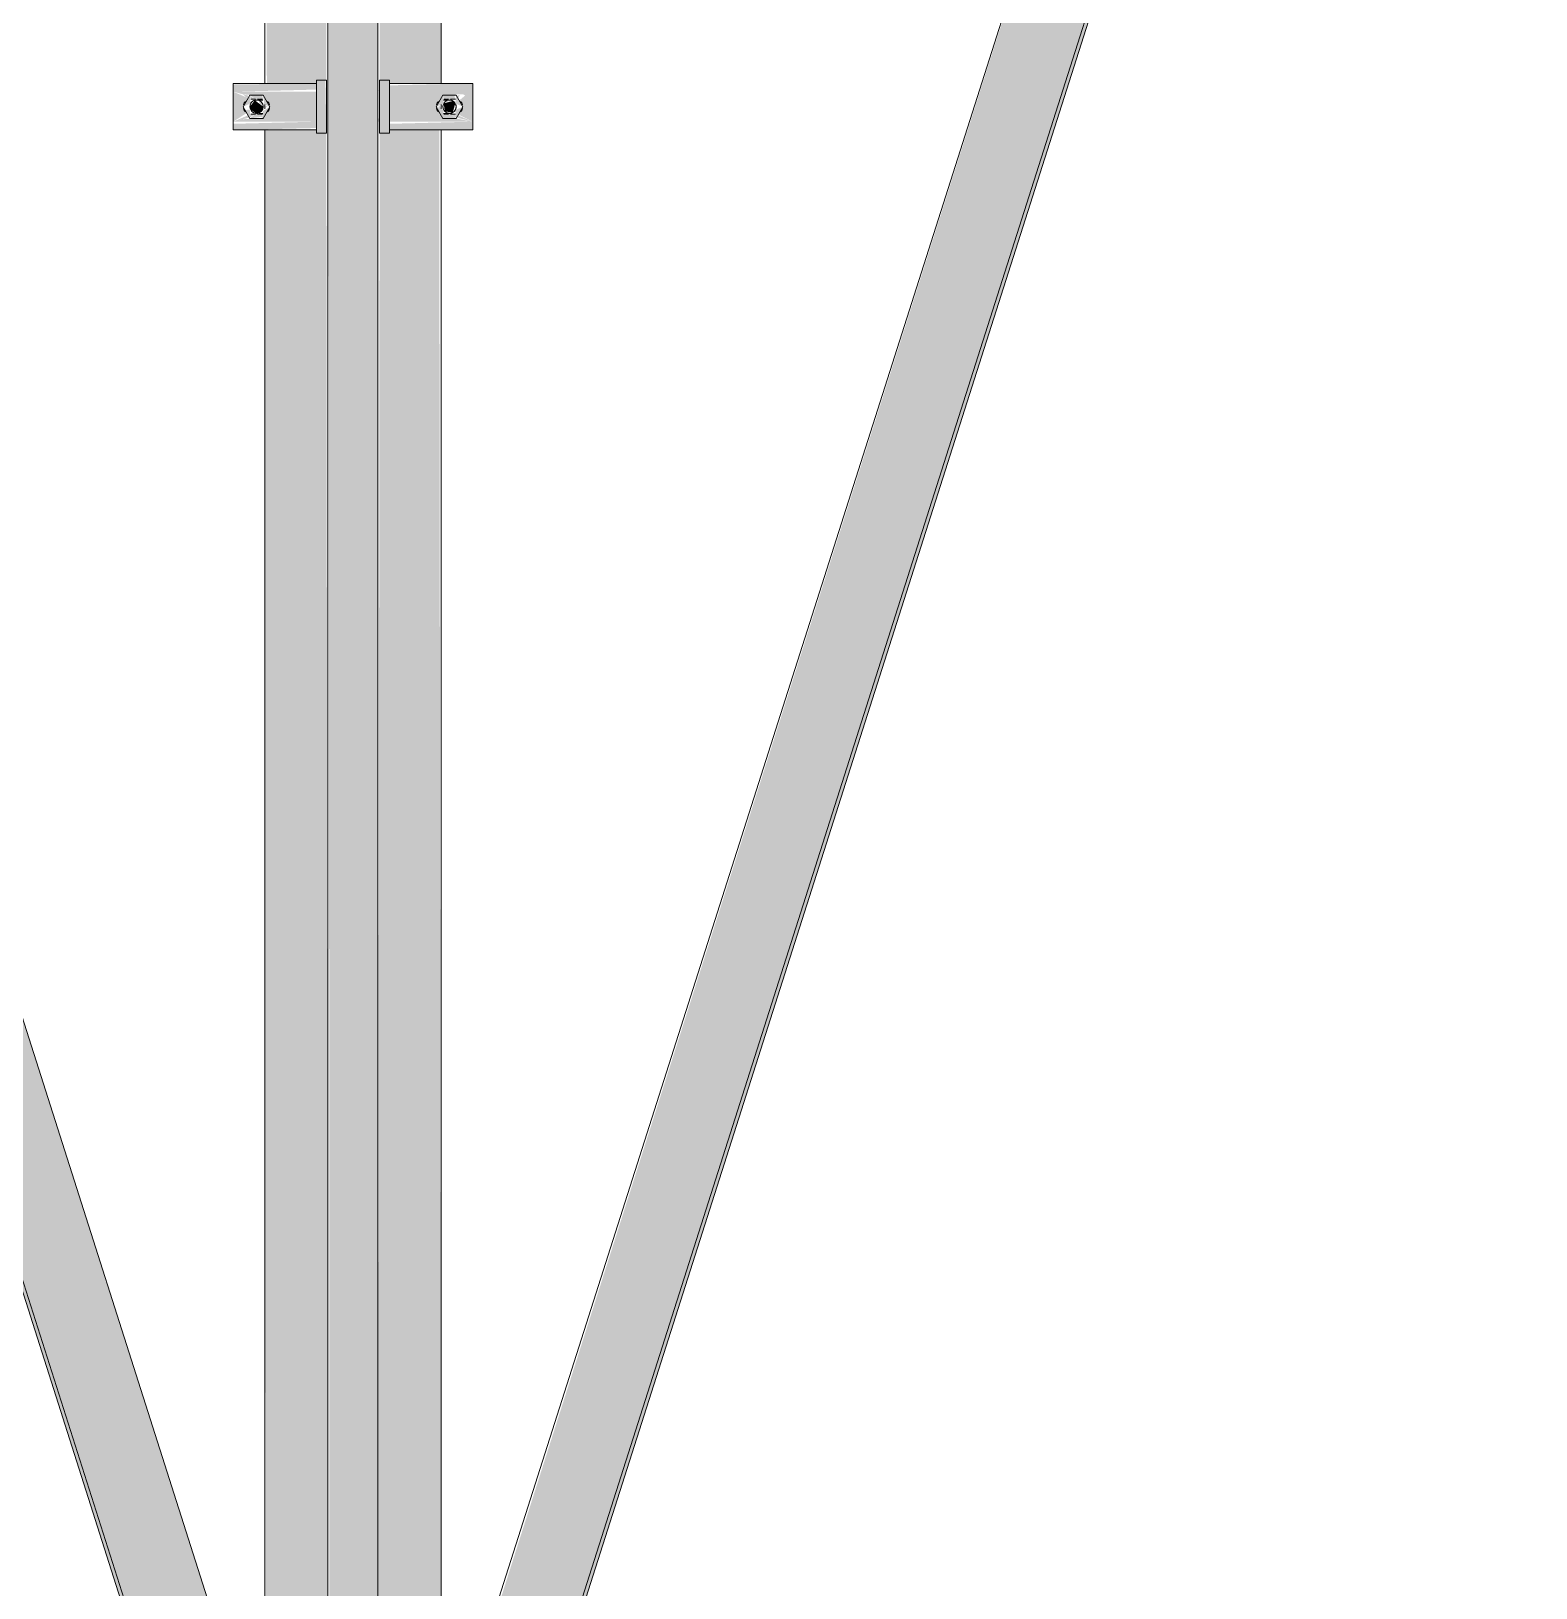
# Model space of a CAD drawing. Header units: inches. Extents: x 21380 to 98133, y -290 to 853.
# Drawn here: x 32055.5 to 32112, y 169.4 to 227.8 of the extents above; entities that cross this region are included whole.
import ezdxf

# ---------------------------------------------------------------- set-up
doc = ezdxf.new("R2010")
doc.units = ezdxf.units.IN
doc.header["$MEASUREMENT"] = 0
doc.layers.add('Q-SPCQ', color=91, linetype='Continuous', lineweight=9)

# ---------------------------------------------------------------- blocks, each defined once
blk = doc.blocks.new('Basketball_Backstop-Performance_Sports_Systems-3103-Ceiling_Hung - 27_-0_ to 27_-11 7_8_-V62-Building Section - North_South looking East _ Fitness Center')
at = {"layer": 'Q-SPCQ'}
for points in [[(21712.053, 135.402), (21712.053, 287.332), (21711.39, 287.459), (21711.137, 287.69), (21711.14, 287.377), (21711.115, 286.97), (21711.19, 135.675), (21711.39, 135.529), (21711.81, 135.416)], [(21712.053, 135.402), (21712.716, 135.529), (21712.958, 135.723), (21712.99, 135.835), (21712.958, 287.653), (21712.716, 287.459), (21712.229, 287.343), (21712.053, 287.332), (21712.053, 135.675)], [(21708.694, 152.543), (21708.847, 152.592), (21708.847, 161.789), (21708.357, 161.927), (21708.327, 162), (21708.536, 162.242), (21708.736, 162.248), (21670.745, 281.375), (21669.177, 281.375), (21667.754, 280.918), (21708.038, 154.601)], [(21715.422, 152.543), (21756.362, 280.918), (21754.939, 281.375), (21753.371, 281.375), (21715.466, 162.249), (21715.705, 162.199), (21715.758, 161.927), (21715.692, 161.772), (21715.269, 161.789), (21715.269, 152.592)], [(21708.694, 152.543), (21667.754, 280.918), (21667.62, 280.918), (21708.56, 152.543)], [(21715.556, 152.543), (21756.496, 280.918), (21756.362, 280.918), (21715.422, 152.543)], [(21708.433, 224.75), (21708.61, 224.823), (21708.683, 225), (21708.368, 225.241), (21708.183, 225), (21708.216, 224.875)], [(21715.808, 224.783), (21715.899, 225.125), (21715.808, 225.217), (21715.466, 225.125), (21715.506, 224.823)]]:
    blk.add_hatch(color=256, dxfattribs=at).paths.add_polyline_path(points, flags=0)
h = blk.add_hatch(color=256, dxfattribs=at)
h.paths.add_polyline_path([(21712.058, 116), (21715.37, 116), (21715.368, 119.802), (21714.302, 119.75), (21708.745, 119.751), (21708.745, 116), (21711.201, 116)], flags=0)
h.paths.add_polyline_path([(21709.685, 120.187), (21710.12, 120.239), (21715.37, 120.249), (21715.362, 128.125), (21713.433, 128.125), (21713.433, 128), (21713.058, 128), (21712.995, 128), (21711.12, 128), (21711.058, 128), (21710.683, 128), (21710.683, 128.125), (21708.745, 128.125), (21708.753, 120.244), (21709.605, 120.195)], flags=0)
h.paths.add_polyline_path([(21711.146, 120.2), (21710.753, 120.231), (21711.018, 120.201)], flags=0)
h.paths.add_polyline_path([(21708.802, 128.764), (21708.928, 128.96), (21708.823, 128.801)], flags=0)
h.paths.add_polyline_path([(21708.745, 128.917), (21708.851, 129.038), (21708.745, 129), (21708.745, 128.96)], flags=0)
h.paths.add_polyline_path([(21715.37, 128.917), (21715.362, 129.08), (21715.27, 128.96), (21715.362, 128.92)], flags=0)
h.paths.add_polyline_path([(21708.931, 129.012), (21708.851, 129.199), (21708.896, 129.073), (21708.923, 129.026)], flags=0)
h.paths.add_polyline_path([(21708.755, 129.875), (21710.683, 129.875), (21710.683, 130), (21711.058, 130), (21710.995, 135.485), (21708.745, 135.439), (21708.745, 129.875)], flags=0)
h.paths.add_polyline_path([(21714.4, 129.875), (21715.37, 129.875), (21715.357, 135.488), (21714.302, 135.438), (21713.12, 135.438), (21713.084, 130.75), (21712.995, 130.75), (21713.058, 130), (21713.433, 130), (21713.433, 129.875), (21714.343, 129.875)], flags=0)
h.paths.add_polyline_path([(21709.685, 135.875), (21710.12, 135.927), (21710.995, 135.937), (21711.032, 137.75), (21711.115, 137.75), (21711.115, 161.798), (21708.847, 161.751), (21708.77, 152.567), (21708.745, 152.543), (21708.759, 135.932), (21709.652, 135.878)], flags=0)
h.paths.add_polyline_path([(21713.54, 135.876), (21713.714, 135.932), (21715.37, 135.937), (21715.345, 152.567), (21715.269, 152.592), (21715.258, 161.787), (21714.4, 161.75), (21712.995, 161.75), (21712.995, 137.75), (21713.12, 137.75), (21713.207, 135.888), (21713.439, 135.88)], flags=0)
h.paths.add_polyline_path([(21710.995, 135.889), (21710.909, 135.928), (21710.909, 135.89)], flags=0)
h.paths.add_polyline_path([(21709.685, 162.187), (21710.21, 162.239), (21711.115, 162.25), (21711.058, 224), (21710.683, 224), (21710.678, 224.125), (21708.745, 224.125), (21708.777, 162.245), (21709.605, 162.195)], flags=0)
h.paths.add_polyline_path([(21713.54, 162.189), (21713.714, 162.245), (21715.37, 162.249), (21715.297, 224.125), (21713.433, 224.125), (21713.433, 224), (21713.058, 224), (21712.995, 162.207), (21713.491, 162.191)], flags=0)
h.paths.add_polyline_path([(21711.115, 162.2), (21711.101, 162.208), (21710.753, 162.231), (21711.018, 162.201)], flags=0)
h.paths.add_polyline_path([(21708.802, 224.764), (21708.923, 224.927), (21708.82, 224.795)], flags=0)
h.paths.add_polyline_path([(21708.745, 224.917), (21708.851, 225.038), (21708.745, 225)], flags=0)
h.paths.add_polyline_path([(21715.37, 224.917), (21715.296, 225.051), (21715.265, 224.962), (21715.324, 224.937)], flags=0)
h.paths.add_polyline_path([(21708.931, 225.012), (21708.82, 225.222), (21708.896, 225.073), (21708.923, 225.026)], flags=0)
h.paths.add_polyline_path([(21710.67, 225.875), (21710.683, 225.875), (21710.683, 226), (21711.058, 226), (21711.018, 281.375), (21708.745, 281.375), (21708.82, 225.875), (21710.402, 225.875)], flags=0)
h.paths.add_polyline_path([(21715.258, 225.875), (21715.37, 225.875), (21715.37, 281.375), (21712.99, 281.375), (21713.058, 226), (21713.433, 226), (21713.433, 225.875), (21715.038, 225.875)], flags=0)
h = blk.add_hatch(color=256, dxfattribs=at)
h.paths.add_polyline_path([(21707.558, 225.562), (21710.683, 225.643), (21710.683, 225.875), (21707.558, 225.833), (21707.558, 225.643)], flags=0)
h.paths.add_polyline_path([(21712.995, 225.562), (21713.058, 225.643), (21712.995, 225.595)], flags=0)
h.paths.add_polyline_path([(21716.558, 225.562), (21716.558, 225.875), (21713.433, 225.801), (21713.433, 225.562)], flags=0)
h = blk.add_hatch(color=256, dxfattribs=at)
h.paths.add_polyline_path([(21713.433, 128), (21713.433, 130), (21713.058, 130), (21713.058, 128)], flags=0)
h.paths.add_polyline_path([(21711.058, 128), (21711.058, 130), (21710.683, 130), (21710.683, 128)], flags=0)
h.paths.add_polyline_path([(21713.433, 224), (21713.433, 226), (21713.058, 226), (21713.058, 224)], flags=0)
h.paths.add_polyline_path([(21710.683, 224), (21711.058, 224), (21711.018, 226), (21710.683, 226), (21710.683, 224.198)], flags=0)
h = blk.add_hatch(color=256, dxfattribs=at)
h.paths.add_polyline_path([(21707.558, 224.437), (21710.683, 224.437), (21710.683, 225.562), (21707.558, 225.562), (21707.558, 225)], flags=0)
h.paths.add_polyline_path([(21707.558, 224.437), (21708.163, 224.593), (21708.115, 224.676), (21707.928, 224.596)], flags=0)
h.paths.add_polyline_path([(21707.558, 225.562), (21708.115, 225.324), (21708.116, 225.419), (21707.928, 225.467)], flags=0)
h.paths.add_polyline_path([(21708.686, 224.562), (21708.649, 224.71), (21708.528, 224.679), (21708.649, 224.589)], flags=0)
h.paths.add_polyline_path([(21707.558, 224.437), (21708.064, 224.764), (21707.943, 224.927), (21707.971, 225.141), (21708.097, 225.294), (21707.928, 225.47), (21708.216, 225.437), (21708.696, 225.419), (21708.923, 224.927), (21708.686, 224.562), (21707.928, 224.53)], flags=0)
h.paths.add_polyline_path([(21712.995, 224.437), (21713.058, 224.437), (21712.995, 224.639)], flags=0)
h.paths.add_polyline_path([(21713.439, 224.437), (21716.558, 224.437), (21716.558, 225.562), (21713.433, 225.562), (21713.433, 224.437)], flags=0)
h.paths.add_polyline_path([(21716.558, 224.437), (21716.001, 224.676), (21715.953, 224.593), (21716.188, 224.533)], flags=0)
h.paths.add_polyline_path([(21715.43, 224.562), (21715.588, 224.679), (21715.448, 224.714)], flags=0)
h.paths.add_polyline_path([(21715.43, 225.437), (21715.466, 225.29), (21715.588, 225.321), (21715.455, 225.419)], flags=0)
h.paths.add_polyline_path([(21716.558, 224.437), (21715.899, 224.562), (21715.43, 224.562), (21715.193, 225.073), (21715.43, 225.437), (21716.188, 225.47), (21716.27, 225.419), (21716.052, 225.236), (21716.173, 225.073), (21716.145, 224.859), (21716.019, 224.706), (21716.188, 224.622)], flags=0)
h.paths.add_polyline_path([(21708.185, 224.599), (21708.391, 224.719), (21708.198, 224.712)], flags=0)
h.paths.add_polyline_path([(21715.931, 224.599), (21715.899, 224.719), (21715.725, 224.719), (21715.899, 224.607)], flags=0)
h.paths.add_polyline_path([(21715.595, 224.685), (21715.641, 224.719), (21715.466, 224.718)], flags=0)
h.paths.add_polyline_path([(21715.725, 225.281), (21715.918, 225.288), (21715.863, 225.384)], flags=0)
h.paths.add_polyline_path([(21708.216, 225.281), (21708.391, 225.281), (21708.185, 225.401), (21708.214, 225.281)], flags=0)
h.paths.add_polyline_path([(21708.668, 225.286), (21708.649, 225.411), (21708.528, 225.321), (21708.649, 225.29)], flags=0)
h.paths.add_polyline_path([(21716.001, 225.324), (21716.072, 225.437), (21715.953, 225.407)], flags=0)
h = blk.add_hatch(color=256, dxfattribs=at)
h.paths.add_polyline_path([(21715.43, 224.562), (21715.936, 224.562), (21715.683, 224.75)], flags=0)
h.paths.add_polyline_path([(21715.43, 224.562), (21715.466, 224.875), (21715.178, 225), (21715.303, 224.783)], flags=0)
h.paths.add_polyline_path([(21708.216, 224.562), (21708.61, 224.619), (21708.433, 224.75), (21708.18, 224.562)], flags=0)
h.paths.add_polyline_path([(21708.686, 225.437), (21708.205, 225.419), (21708.433, 225.25), (21708.66, 225.419)], flags=0)
h.paths.add_polyline_path([(21708.938, 225), (21708.683, 225.415), (21708.722, 225.094)], flags=0)
h.paths.add_polyline_path([(21708.686, 224.562), (21708.938, 225), (21708.655, 224.823), (21708.683, 224.585)], flags=0)
h.paths.add_polyline_path([(21715.936, 224.562), (21716.188, 225), (21715.899, 224.875), (21715.91, 224.783)], flags=0)
h.paths.add_polyline_path([(21707.928, 225), (21708.216, 225.125), (21708.17, 225.419)], flags=0)
h.paths.add_polyline_path([(21708.18, 224.562), (21708.183, 224.89), (21708, 224.875)], flags=0)
h.paths.add_polyline_path([(21715.936, 225.437), (21715.455, 225.419), (21715.683, 225.25), (21715.91, 225.419)], flags=0)
h.paths.add_polyline_path([(21716.188, 225), (21715.933, 225.419), (21715.899, 225.125)], flags=0)
h.paths.add_polyline_path([(21715.178, 225), (21715.466, 225.125), (21715.42, 225.419), (21715.25, 225.125)], flags=0)
h = blk.add_hatch(color=256, dxfattribs=at)
h.paths.add_polyline_path([(21716.558, 224.125), (21716.558, 224.437), (21713.433, 224.357), (21713.433, 224.125), (21714.65, 224.125)], flags=0)
h.paths.add_polyline_path([(21707.558, 224.125), (21710.683, 224.199), (21710.683, 224.437), (21707.558, 224.357), (21707.558, 224.136)], flags=0)
h.paths.add_polyline_path([(21711.058, 224.125), (21711.115, 224.198), (21711.058, 224.132)], flags=0)
for p, q in [((21711.115, 287.765), (21711.115, 135.835)), ((21712.99, 135.835), (21712.99, 287.765)), ((21670.745, 281.375), (21708.738, 162.244)), ((21708.745, 281.375), (21708.745, 225.86)), ((21715.37, 225.864), (21715.37, 281.375)), ((21715.376, 162.237), (21753.371, 281.375)), ((21708.56, 152.543), (21667.62, 280.918)), ((21708.694, 152.543), (21667.754, 280.918)), ((21756.362, 280.918), (21715.422, 152.543)), ((21715.556, 152.543), (21756.496, 280.918)), ((21710.683, 225.875), (21707.558, 225.875)), ((21707.558, 225.562), (21707.558, 225.875)), ((21711.058, 226), (21710.683, 226)), ((21710.683, 226), (21710.683, 224)), ((21711.058, 224), (21711.058, 226)), ((21712.995, 128), (21712.995, 226)), ((21713.433, 226), (21713.058, 226)), ((21713.058, 226), (21713.058, 224)), ((21713.433, 224), (21713.433, 226)), ((21716.558, 225.875), (21713.433, 225.875)), ((21716.558, 225.875), (21716.558, 225.562)), ((21707.558, 224.437), (21707.558, 225.562)), ((21708.18, 225.437), (21707.928, 225)), ((21708.686, 225.437), (21708.18, 225.437)), ((21708.214, 225.281), (21708.391, 225.281)), ((21708.475, 225.281), (21708.652, 225.281)), ((21708.938, 225), (21708.686, 225.437)), ((21708.745, 225.083), (21708.745, 224.917)), ((21715.43, 225.437), (21715.178, 225)), ((21715.37, 224.917), (21715.37, 225.083)), ((21715.936, 225.437), (21715.43, 225.437)), ((21715.464, 225.281), (21715.641, 225.281)), ((21715.725, 225.281), (21715.902, 225.281)), ((21716.188, 225), (21715.936, 225.437)), ((21716.558, 225.562), (21716.558, 224.437)), ((21707.928, 225), (21708.18, 224.562)), ((21708.18, 224.562), (21708.686, 224.562)), ((21708.391, 224.719), (21708.214, 224.719)), ((21708.652, 224.719), (21708.475, 224.719)), ((21708.686, 224.562), (21708.938, 225)), ((21715.178, 225), (21715.43, 224.562)), ((21715.43, 224.562), (21715.936, 224.562)), ((21715.641, 224.719), (21715.464, 224.719)), ((21715.902, 224.719), (21715.725, 224.719)), ((21715.936, 224.562), (21716.188, 225)), ((21707.558, 224.125), (21707.558, 224.437)), ((21707.558, 224.125), (21710.683, 224.125)), ((21708.745, 224.136), (21708.745, 162.045)), ((21710.683, 224), (21711.058, 224)), ((21713.058, 224), (21713.433, 224)), ((21713.433, 224.125), (21716.558, 224.125)), ((21715.37, 161.989), (21715.37, 224.14)), ((21716.558, 224.437), (21716.558, 224.125))]:
    blk.add_line(p, q, dxfattribs=at)
at = {"layer": 'Q-SPCQ', "flags": 128}
for points in [[(21708.188, 225.05), (21708.19, 225.059), (21708.193, 225.069), (21708.196, 225.079), (21708.199, 225.088)], [(21708.216, 225.124), (21708.221, 225.133), (21708.227, 225.141), (21708.232, 225.149), (21708.239, 225.157), (21708.245, 225.165), (21708.252, 225.172), (21708.259, 225.179), (21708.266, 225.186), (21708.274, 225.193), (21708.281, 225.199), (21708.29, 225.205), (21708.298, 225.21), (21708.306, 225.216), (21708.315, 225.22), (21708.324, 225.225)], [(21708.381, 225.244), (21708.39, 225.246), (21708.4, 225.248), (21708.41, 225.249), (21708.42, 225.25), (21708.43, 225.25), (21708.433, 225.25)], [(21708.433, 225.25), (21708.436, 225.25), (21708.445, 225.25), (21708.459, 225.25)], [(21708.479, 225.25), (21708.505, 225.25), (21708.537, 225.25), (21708.574, 225.25), (21708.617, 225.25), (21708.665, 225.25)], [(21715.473, 225.25), (21715.519, 225.25), (21715.56, 225.25), (21715.594, 225.25), (21715.623, 225.25), (21715.647, 225.25)], [(21715.664, 225.25), (21715.676, 225.25), (21715.682, 225.25), (21715.683, 225.25)], [(21715.683, 225.25), (21715.693, 225.25), (21715.703, 225.249), (21715.713, 225.248), (21715.723, 225.247), (21715.733, 225.245), (21715.742, 225.243), (21715.752, 225.24), (21715.762, 225.237), (21715.771, 225.234), (21715.78, 225.23), (21715.789, 225.226), (21715.798, 225.222), (21715.807, 225.217)], [(21715.916, 225.091), (21715.919, 225.081), (21715.922, 225.072), (21715.925, 225.062), (21715.927, 225.052), (21715.929, 225.042), (21715.931, 225.033), (21715.932, 225.023), (21715.933, 225.013), (21715.933, 225.003), (21715.933, 225)], [(21708.336, 224.77), (21708.326, 224.774), (21708.317, 224.778), (21708.309, 224.783), (21708.3, 224.788), (21708.292, 224.794), (21708.284, 224.799), (21708.276, 224.806)], [(21708.423, 224.75), (21708.413, 224.751), (21708.403, 224.752), (21708.393, 224.753)], [(21708.452, 224.75), (21708.44, 224.75), (21708.434, 224.75), (21708.433, 224.75)], [(21708.642, 224.75), (21708.597, 224.75), (21708.556, 224.75), (21708.522, 224.75)], [(21715.637, 224.75), (21715.611, 224.75), (21715.579, 224.75), (21715.542, 224.75), (21715.499, 224.75), (21715.451, 224.75)], [(21715.683, 224.75), (21715.68, 224.75), (21715.671, 224.75), (21715.657, 224.75)], [(21715.801, 224.78), (21715.792, 224.775), (21715.783, 224.771), (21715.774, 224.767), (21715.764, 224.764), (21715.755, 224.76), (21715.745, 224.758), (21715.735, 224.756), (21715.725, 224.754), (21715.716, 224.752), (21715.706, 224.751), (21715.696, 224.75), (21715.686, 224.75), (21715.683, 224.75)], [(21715.9, 224.876), (21715.895, 224.867), (21715.889, 224.859), (21715.883, 224.851), (21715.877, 224.843), (21715.871, 224.835), (21715.864, 224.828), (21715.857, 224.821), (21715.85, 224.814), (21715.842, 224.807), (21715.834, 224.801)], [(21715.933, 225), (21715.933, 224.99), (21715.932, 224.98), (21715.931, 224.97), (21715.93, 224.96), (21715.928, 224.95), (21715.926, 224.941), (21715.923, 224.931), (21715.92, 224.921), (21715.917, 224.912)]]:
    blk.add_lwpolyline(points, dxfattribs=at)
at = {"layer": 'Q-SPCQ'}
for centre, radius, start, end in [((21708.214, 225), 0.281, 135, 165), ((21708.433, 225), 0.25, 0, 180), ((21708.433, 225), 0.25, 120, 165), ((21708.433, 225), 0.25, 90, 105), ((21708.433, 225), 0.25, 0, 90), ((21708.652, 225), 0.281, 15, 45), ((21715.464, 225), 0.281, 135, 165), ((21715.683, 225), 0.25, 0, 180), ((21715.683, 225), 0.25, 150, 210), ((21715.683, 225), 0.25, 90, 135), ((21715.683, 225), 0.25, 60, 90), ((21715.683, 225), 0.25, 315, 30), ((21715.902, 225), 0.281, 15, 45), ((21708.214, 225), 0.281, 195, 225), ((21708.433, 225), 0.25, 180, 0), ((21708.652, 225), 0.281, 315, 345), ((21715.464, 225), 0.281, 195, 225), ((21715.683, 225), 0.25, 180, 0), ((21715.683, 225), 0.25, 240, 270), ((21715.683, 225), 0.25, 270, 300), ((21715.902, 225), 0.281, 315, 345)]:
    blk.add_arc(centre, radius, start, end, dxfattribs=at)
blk = doc.blocks.new('Basketball_Backstop-Performance_Sports_Systems-3103-Ceiling_Hung - 27_-0_ to 27_-11 7_8_-V69-Building Section - North_South looking East _ Fitness Center')
at = {"layer": 'Q-SPCQ'}
h = blk.add_hatch(color=256, dxfattribs=at)
h.paths.add_polyline_path([(21715.466, 225.125), (21715.705, 225.231), (21715.461, 225.173), (21715.466, 225.129)], flags=0)
h.paths.add_polyline_path([(21715.466, 225), (21715.482, 225.008), (21715.391, 225.093), (21715.391, 225), (21715.441, 225)], flags=0)
h.paths.add_polyline_path([(21708.745, 225), (21708.683, 225.11), (21708.649, 225.125), (21708.649, 225.243), (21708.536, 225.241), (21708.536, 225.113), (21708.724, 225)], flags=0)
h = blk.add_hatch(color=256, dxfattribs=at)
h.paths.add_polyline_path([(21715.698, 224.77), (21715.698, 224.798), (21715.505, 224.833), (21715.435, 225), (21715.441, 224.935), (21715.508, 224.812), (21715.639, 224.783)], flags=0)
h.paths.add_polyline_path([(21708.556, 224.801), (21708.676, 224.887), (21708.61, 224.823)], flags=0)
at = {"layer": 'Q-SPCQ', "flags": 128}
for points in [[(21708.642, 225.25), (21708.597, 225.25), (21708.556, 225.25), (21708.522, 225.25), (21708.493, 225.25), (21708.469, 225.25)], [(21715.637, 225.25), (21715.611, 225.25), (21715.579, 225.25), (21715.542, 225.25), (21715.499, 225.25), (21715.451, 225.25)], [(21708.537, 224.75), (21708.574, 224.75), (21708.617, 224.75), (21708.665, 224.75)], [(21715.473, 224.75), (21715.519, 224.75), (21715.56, 224.75), (21715.594, 224.75), (21715.623, 224.75), (21715.647, 224.75)]]:
    blk.add_lwpolyline(points, dxfattribs=at)
at = {"layer": 'Q-SPCQ'}
for centre, start, end in [((21708.433, 225), 135, 150), ((21708.433, 225), 90, 105), ((21708.433, 225), 75, 90), ((21715.683, 225), 60, 90), ((21715.683, 225), 255, 270), ((21715.683, 225), 270, 300), ((21715.683, 225), 315, 330), ((21715.683, 225), 345, 15)]:
    blk.add_arc(centre, 0.25, start, end, dxfattribs=at)

msp = doc.modelspace()

# ---------------------------------------------------------------- block references
at = {"layer": 'Q-SPCQ'}
for name in ['Basketball_Backstop-Performance_Sports_Systems-3103-Ceiling_Hung - 27_-0_ to 27_-11 7_8_-V62-Building Section - North_South looking East _ Fitness Center', 'Basketball_Backstop-Performance_Sports_Systems-3103-Ceiling_Hung - 27_-0_ to 27_-11 7_8_-V69-Building Section - North_South looking East _ Fitness Center']:
    msp.add_blockref(name, (10355.492, 0), dxfattribs=at)

doc.saveas('drawing.dxf')
